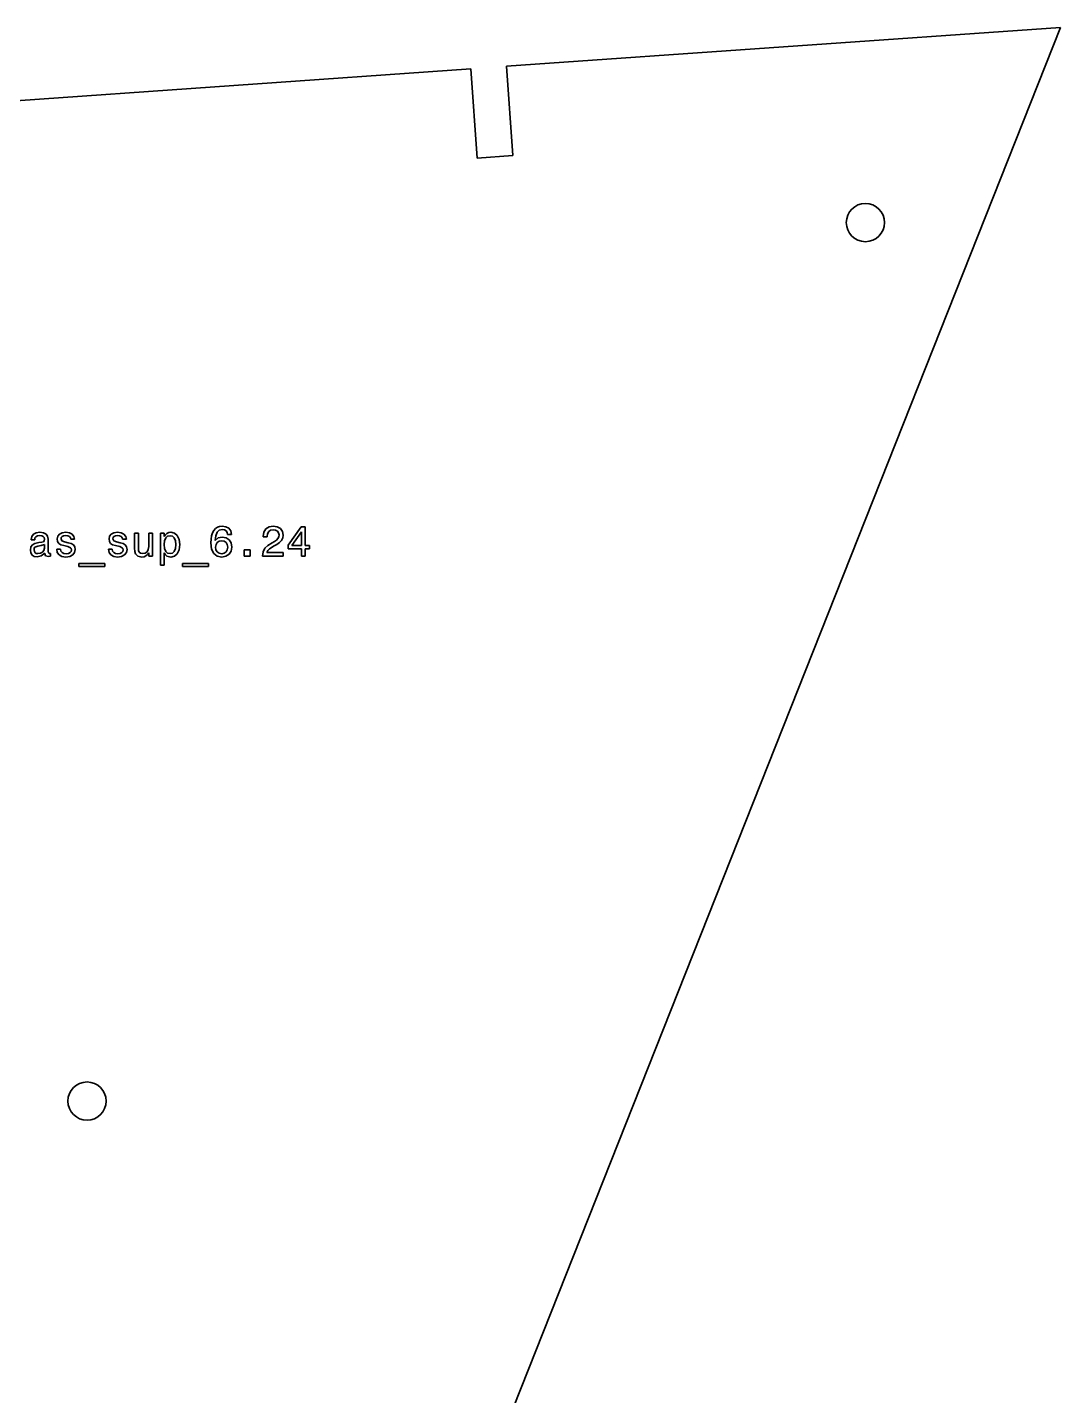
# Model space of a CAD drawing. Extents: x 213 to 562, y 53 to 511.
# Drawn here: x 389.3 to 562.4, y 281.7 to 510.7 of the extents above; entities that cross this region are included whole.
import ezdxf

# ---------------------------------------------------------------- set-up
doc = ezdxf.new("R2010")
doc.units = 0

msp = doc.modelspace()

# ---------------------------------------------------------------- linework, layer by layer
at = {"color": 7, "lineweight": 35}
for p, q in [((562.362732, 510.686066), (390.830994, 78.253357)), ((469.589294, 504.180206), (562.362732, 510.686066)), ((304.255859, 492.585999), (463.604004, 503.760498))]:
    msp.add_line(p, q, dxfattribs=at)
at = {"color": 7, "lineweight": 35, "ltscale": 0.375}
for p, q in [((470.638611, 489.216949), (469.589294, 504.180206)), ((463.604004, 503.760498), (464.65332, 488.797241))]:
    msp.add_line(p, q, dxfattribs=at)
at = {"color": 7, "lineweight": 35, "ltscale": 0.15}
msp.add_line((464.65332, 488.797241), (470.638611, 489.216949), dxfattribs=at)
at = {"color": 7, "lineweight": 35, "ltscale": 0.012735}
msp.add_line((390.820435, 426.093414), (390.373779, 425.84845), dxfattribs=at)
at = {"color": 7, "lineweight": 35, "ltscale": 0.015284}
msp.add_line((391.425659, 426.179871), (390.820435, 426.093414), dxfattribs=at)
at = {"color": 7, "lineweight": 35, "ltscale": 0.015615}
msp.add_line((392.045227, 426.100616), (391.425659, 426.179871), dxfattribs=at)
at = {"color": 7, "lineweight": 35, "ltscale": 0.012244}
msp.add_line((392.484711, 425.884491), (392.045227, 426.100616), dxfattribs=at)
at = {"color": 7, "lineweight": 35, "ltscale": 0.012651}
msp.add_line((395.157623, 426.093414), (394.710938, 425.855652), dxfattribs=at)
at = {"color": 7, "lineweight": 35, "ltscale": 0.015462}
for p, q in [((395.77002, 426.179871), (395.157623, 426.093414)), ((404.444366, 426.179871), (403.83197, 426.093414))]:
    msp.add_line(p, q, dxfattribs=at)
at = {"color": 7, "lineweight": 35, "ltscale": 0.015283}
for p, q in [((396.375183, 426.093414), (395.77002, 426.179871)), ((405.049561, 426.093414), (404.444366, 426.179871))]:
    msp.add_line(p, q, dxfattribs=at)
at = {"color": 7, "lineweight": 35, "ltscale": 0.012888}
for p, q in [((396.836304, 425.862885), (396.375183, 426.093414)), ((405.510651, 425.862885), (405.049561, 426.093414))]:
    msp.add_line(p, q, dxfattribs=at)
at = {"color": 7, "lineweight": 35, "ltscale": 0.01265}
msp.add_line((403.83197, 426.093414), (403.385315, 425.855652), dxfattribs=at)
at = {"color": 7, "lineweight": 35, "ltscale": 0.015851}
msp.add_line((407.924194, 426.042999), (407.290161, 426.042999), dxfattribs=at)
at = {"color": 7, "lineweight": 35, "ltscale": 0.063581}
msp.add_line((407.290161, 426.042999), (407.290161, 423.499756), dxfattribs=at)
at = {"color": 7, "lineweight": 35, "ltscale": 0.06214}
msp.add_line((407.924194, 423.557404), (407.924194, 426.042999), dxfattribs=at)
at = {"color": 7, "lineweight": 35, "ltscale": 0.015849}
for p, q in [((410.294495, 426.042999), (409.660522, 426.042999)), ((412.246948, 426.042999), (411.612976, 426.042999)), ((411.612976, 420.675537), (412.246948, 420.675537))]:
    msp.add_line(p, q, dxfattribs=at)
at = {"color": 7, "lineweight": 35, "ltscale": 0.055836}
msp.add_line((409.660522, 426.042999), (409.660522, 423.80957), dxfattribs=at)
at = {"color": 7, "lineweight": 35, "ltscale": 0.096722}
msp.add_line((410.294495, 422.174103), (410.294495, 426.042999), dxfattribs=at)
at = {"color": 7, "lineweight": 35, "ltscale": 0.134187}
msp.add_line((411.612976, 426.042999), (411.612976, 420.675537), dxfattribs=at)
at = {"color": 7, "lineweight": 35, "ltscale": 0.01495}
msp.add_line((412.246948, 425.445007), (412.246948, 426.042999), dxfattribs=at)
at = {"color": 7, "lineweight": 35, "ltscale": 0.008542}
msp.add_line((412.715271, 425.999756), (412.463074, 425.769226), dxfattribs=at)
at = {"color": 7, "lineweight": 35, "ltscale": 0.008138}
for p, q in [((413.01062, 426.136658), (412.715271, 425.999756)), ((404.105774, 422.642395), (403.817566, 422.793701))]:
    msp.add_line(p, q, dxfattribs=at)
at = {"color": 7, "lineweight": 35, "ltscale": 0.008713}
msp.add_line((413.356445, 426.179871), (413.01062, 426.136658), dxfattribs=at)
at = {"color": 7, "lineweight": 35, "ltscale": 0.015553}
msp.add_line((413.96167, 426.035797), (413.356445, 426.179871), dxfattribs=at)
at = {"color": 7, "lineweight": 35, "ltscale": 0.01559}
msp.add_line((414.437134, 425.632324), (413.96167, 426.035797), dxfattribs=at)
at = {"color": 7, "lineweight": 35, "ltscale": 0.012701}
msp.add_line((420.359344, 426.086212), (420.200867, 425.603516), dxfattribs=at)
at = {"color": 7, "lineweight": 35, "ltscale": 0.011285}
msp.add_line((420.5755, 426.482483), (420.359344, 426.086212), dxfattribs=at)
at = {"color": 7, "lineweight": 35, "ltscale": 0.010471}
msp.add_line((420.849243, 426.799469), (420.5755, 426.482483), dxfattribs=at)
at = {"color": 7, "lineweight": 35, "ltscale": 0.009843}
msp.add_line((421.173462, 427.022827), (420.849243, 426.799469), dxfattribs=at)
at = {"color": 7, "lineweight": 35, "ltscale": 0.015352}
msp.add_line((420.899689, 425.603516), (421.130249, 426.172668), dxfattribs=at)
at = {"color": 7, "lineweight": 35, "ltscale": 0.012229}
msp.add_line((421.130249, 426.172668), (421.483276, 426.511292), dxfattribs=at)
at = {"color": 7, "lineweight": 35, "ltscale": 0.009802}
msp.add_line((421.540894, 427.159698), (421.173462, 427.022827), dxfattribs=at)
at = {"color": 7, "lineweight": 35, "ltscale": 0.012582}
msp.add_line((421.483276, 426.511292), (421.973175, 426.626556), dxfattribs=at)
at = {"color": 7, "lineweight": 35, "ltscale": 0.010702}
msp.add_line((421.965973, 427.210144), (421.540894, 427.159698), dxfattribs=at)
at = {"color": 7, "lineweight": 35, "ltscale": 0.016022}
msp.add_line((422.599976, 427.116486), (421.965973, 427.210144), dxfattribs=at)
at = {"color": 7, "lineweight": 35, "ltscale": 0.00912}
msp.add_line((421.973175, 426.626556), (422.333405, 426.568909), dxfattribs=at)
at = {"color": 7, "lineweight": 35, "ltscale": 0.00782}
for p, q in [((422.333405, 426.568909), (422.607178, 426.417633)), ((403.817566, 422.793701), (403.623047, 423.038666))]:
    msp.add_line(p, q, dxfattribs=at)
at = {"color": 7, "lineweight": 35, "ltscale": 0.014031}
msp.add_line((423.089905, 426.842712), (422.599976, 427.116486), dxfattribs=at)
at = {"color": 7, "lineweight": 35, "ltscale": 0.007747}
msp.add_line((422.607178, 426.417633), (422.787292, 426.165466), dxfattribs=at)
at = {"color": 7, "lineweight": 35, "ltscale": 0.008784}
msp.add_line((422.787292, 426.165466), (422.880981, 425.826843), dxfattribs=at)
at = {"color": 7, "lineweight": 35, "ltscale": 0.013401}
msp.add_line((423.406891, 426.410431), (423.089905, 426.842712), dxfattribs=at)
at = {"color": 7, "lineweight": 35, "ltscale": 0.014986}
msp.add_line((423.543762, 425.826843), (423.406891, 426.410431), dxfattribs=at)
at = {"color": 7, "lineweight": 35, "ltscale": 0.018063}
msp.add_line((428.96167, 426.208679), (428.846375, 425.495422), dxfattribs=at)
at = {"color": 7, "lineweight": 35, "ltscale": 0.015942}
msp.add_line((429.300262, 426.749023), (428.96167, 426.208679), dxfattribs=at)
at = {"color": 7, "lineweight": 35, "ltscale": 0.015637}
msp.add_line((429.826172, 427.087646), (429.300262, 426.749023), dxfattribs=at)
at = {"color": 7, "lineweight": 35, "ltscale": 0.010235}
msp.add_line((429.566833, 425.942108), (429.761353, 426.302338), dxfattribs=at)
at = {"color": 7, "lineweight": 35, "ltscale": 0.009655}
msp.add_line((429.761353, 426.302338), (430.071167, 426.532898), dxfattribs=at)
at = {"color": 7, "lineweight": 35, "ltscale": 0.01756}
msp.add_line((430.517822, 427.210144), (429.826172, 427.087646), dxfattribs=at)
at = {"color": 7, "lineweight": 35, "ltscale": 0.010456}
for p, q in [((430.071167, 426.532898), (430.481812, 426.612152)), ((412.51355, 425.228851), (412.823303, 425.509857))]:
    msp.add_line(p, q, dxfattribs=at)
at = {"color": 7, "lineweight": 35, "ltscale": 0.010601}
msp.add_line((430.481812, 426.612152), (430.899689, 426.5401), dxfattribs=at)
at = {"color": 7, "lineweight": 35, "ltscale": 0.016968}
msp.add_line((431.187866, 427.102051), (430.517822, 427.210144), dxfattribs=at)
at = {"color": 7, "lineweight": 35, "ltscale": 0.008958}
msp.add_line((430.899689, 426.5401), (431.209473, 426.359985), dxfattribs=at)
at = {"color": 7, "lineweight": 35, "ltscale": 0.015013}
msp.add_line((431.706604, 426.799469), (431.187866, 427.102051), dxfattribs=at)
at = {"color": 7, "lineweight": 35, "ltscale": 0.008647}
msp.add_line((431.209473, 426.359985), (431.411194, 426.07901), dxfattribs=at)
at = {"color": 7, "lineweight": 35, "ltscale": 0.009008}
msp.add_line((431.411194, 426.07901), (431.483276, 425.725983), dxfattribs=at)
at = {"color": 7, "lineweight": 35, "ltscale": 0.014594}
msp.add_line((432.045227, 426.323975), (431.706604, 426.799469), dxfattribs=at)
at = {"color": 7, "lineweight": 35, "ltscale": 0.015437}
msp.add_line((432.167694, 425.718781), (432.045227, 426.323975), dxfattribs=at)
at = {"color": 7, "lineweight": 35, "ltscale": 0.09324}
msp.add_line((435.215271, 427.06604), (433.025024, 424.047302), dxfattribs=at)
at = {"color": 7, "lineweight": 35, "ltscale": 0.068719}
msp.add_line((433.630249, 423.989685), (435.222473, 426.230316), dxfattribs=at)
at = {"color": 7, "lineweight": 35, "ltscale": 0.016389}
msp.add_line((435.87085, 427.06604), (435.215271, 427.06604), dxfattribs=at)
at = {"color": 7, "lineweight": 35, "ltscale": 0.056016}
msp.add_line((435.222473, 426.230316), (435.222473, 423.989685), dxfattribs=at)
at = {"color": 7, "lineweight": 35, "ltscale": 0.076909}
msp.add_line((435.87085, 423.989685), (435.87085, 427.06604), dxfattribs=at)
at = {"color": 7, "lineweight": 35, "ltscale": 0.013475}
msp.add_line((389.919861, 423.723114), (389.840637, 423.189972), dxfattribs=at)
at = {"color": 7, "lineweight": 35, "ltscale": 0.011098}
msp.add_line((390.17926, 424.083344), (389.919861, 423.723114), dxfattribs=at)
at = {"color": 7, "lineweight": 35, "ltscale": 0.012824}
msp.add_line((390.092773, 425.466614), (389.999146, 424.96228), dxfattribs=at)
at = {"color": 7, "lineweight": 35, "ltscale": 0.00108}
msp.add_line((389.999146, 424.96228), (389.999146, 424.919067), dxfattribs=at)
at = {"color": 7, "lineweight": 35, "ltscale": 0.014229}
msp.add_line((389.999146, 424.919067), (390.568298, 424.919067), dxfattribs=at)
at = {"color": 7, "lineweight": 35, "ltscale": 0.011852}
msp.add_line((390.373779, 425.84845), (390.092773, 425.466614), dxfattribs=at)
at = {"color": 7, "lineweight": 35, "ltscale": 0.012406}
msp.add_line((390.618713, 424.313873), (390.17926, 424.083344), dxfattribs=at)
at = {"color": 7, "lineweight": 35, "ltscale": 0.005346}
msp.add_line((390.503448, 423.499756), (390.618713, 423.679871), dxfattribs=at)
at = {"color": 7, "lineweight": 35, "ltscale": 0.007669}
msp.add_line((390.568298, 424.919067), (390.618713, 425.221649), dxfattribs=at)
at = {"color": 7, "lineweight": 35, "ltscale": 0.006701}
msp.add_line((390.618713, 425.221649), (390.777222, 425.437805), dxfattribs=at)
at = {"color": 7, "lineweight": 35, "ltscale": 0.015826}
msp.add_line((391.238312, 424.443573), (390.618713, 424.313873), dxfattribs=at)
at = {"color": 7, "lineweight": 35, "ltscale": 0.012583}
msp.add_line((390.618713, 423.679871), (391.079834, 423.881592), dxfattribs=at)
at = {"color": 7, "lineweight": 35, "ltscale": 0.007249}
msp.add_line((390.777222, 425.437805), (391.036591, 425.567474), dxfattribs=at)
at = {"color": 7, "lineweight": 35, "ltscale": 0.009272}
for p, q in [((391.036591, 425.567474), (391.404022, 425.61792)), ((395.128784, 424.738953), (394.977509, 425.077576)), ((403.803162, 424.738953), (403.651855, 425.077576)), ((429.451538, 422.793701), (429.602844, 423.132324))]:
    msp.add_line(p, q, dxfattribs=at)
at = {"color": 7, "lineweight": 35, "ltscale": 0.014748}
msp.add_line((391.079834, 423.881592), (391.663391, 423.968048), dxfattribs=at)
at = {"color": 7, "lineweight": 35, "ltscale": 0.013585}
msp.add_line((391.778656, 424.50119), (391.238312, 424.443573), dxfattribs=at)
at = {"color": 7, "lineweight": 35, "ltscale": 0.008872}
msp.add_line((391.404022, 425.61792), (391.75705, 425.581879), dxfattribs=at)
at = {"color": 7, "lineweight": 35, "ltscale": 0.013841}
msp.add_line((391.663391, 423.968048), (392.189331, 424.140961), dxfattribs=at)
at = {"color": 7, "lineweight": 35, "ltscale": 0.006859}
for p, q in [((391.75705, 425.581879), (392.009216, 425.473816)), ((405.395386, 423.240387), (405.330536, 422.973816))]:
    msp.add_line(p, q, dxfattribs=at)
at = {"color": 7, "lineweight": 35, "ltscale": 0.007426}
msp.add_line((392.066833, 424.573242), (391.778656, 424.50119), dxfattribs=at)
at = {"color": 7, "lineweight": 35, "ltscale": 0.00602}
msp.add_line((392.009216, 425.473816), (392.160522, 425.286499), dxfattribs=at)
at = {"color": 7, "lineweight": 35, "ltscale": 0.004756}
msp.add_line((392.182129, 424.724548), (392.066833, 424.573242), dxfattribs=at)
at = {"color": 7, "lineweight": 35, "ltscale": 0.006606}
msp.add_line((392.160522, 425.286499), (392.210938, 425.02713), dxfattribs=at)
at = {"color": 7, "lineweight": 35, "ltscale": 0.007599}
msp.add_line((392.210938, 425.02713), (392.182129, 424.724548), dxfattribs=at)
at = {"color": 7, "lineweight": 35, "ltscale": 0.01531}
for p, q in [((392.189331, 424.140961), (392.189331, 423.528564)), ((394.869446, 423.377289), (394.25705, 423.377289)), ((403.543793, 423.377289), (402.931396, 423.377289))]:
    msp.add_line(p, q, dxfattribs=at)
at = {"color": 7, "lineweight": 35, "ltscale": 0.010993}
msp.add_line((392.736877, 425.524261), (392.484711, 425.884491), dxfattribs=at)
at = {"color": 7, "lineweight": 35, "ltscale": 0.01297}
msp.add_line((392.823334, 425.012726), (392.736877, 425.524261), dxfattribs=at)
at = {"color": 7, "lineweight": 35, "ltscale": 0.050072}
msp.add_line((392.823334, 423.009857), (392.823334, 425.012726), dxfattribs=at)
at = {"color": 7, "lineweight": 35, "ltscale": 0.011374}
for p, q in [((394.429962, 425.502655), (394.343506, 425.055969)), ((403.104309, 425.502655), (403.017853, 425.055969))]:
    msp.add_line(p, q, dxfattribs=at)
at = {"color": 7, "lineweight": 35, "ltscale": 0.010928}
for p, q in [((394.343506, 425.055969), (394.408325, 424.623688)), ((403.017853, 425.055969), (403.082703, 424.623688))]:
    msp.add_line(p, q, dxfattribs=at)
at = {"color": 7, "lineweight": 35, "ltscale": 0.009093}
msp.add_line((394.408325, 424.623688), (394.610077, 424.321075), dxfattribs=at)
at = {"color": 7, "lineweight": 35, "ltscale": 0.011279}
msp.add_line((394.710938, 425.855652), (394.429962, 425.502655), dxfattribs=at)
at = {"color": 7, "lineweight": 35, "ltscale": 0.009891}
msp.add_line((394.610077, 424.321075), (394.941467, 424.10495), dxfattribs=at)
at = {"color": 7, "lineweight": 35, "ltscale": 0.012647}
for p, q in [((394.941467, 424.10495), (395.424194, 423.953644)), ((403.615845, 424.10495), (404.098572, 423.953644))]:
    msp.add_line(p, q, dxfattribs=at)
at = {"color": 7, "lineweight": 35, "ltscale": 0.006041}
for p, q in [((394.977509, 425.077576), (395.020752, 425.315308)), ((403.651855, 425.077576), (403.695068, 425.315308))]:
    msp.add_line(p, q, dxfattribs=at)
at = {"color": 7, "lineweight": 35, "ltscale": 0.005744}
for p, q in [((395.020752, 425.315308), (395.172058, 425.48822)), ((403.695068, 425.315308), (403.846375, 425.48822))]:
    msp.add_line(p, q, dxfattribs=at)
at = {"color": 7, "lineweight": 35, "ltscale": 0.012081}
msp.add_line((395.582703, 424.573242), (395.128784, 424.738953), dxfattribs=at)
at = {"color": 7, "lineweight": 35, "ltscale": 0.006693}
msp.add_line((395.172058, 425.48822), (395.416992, 425.596313), dxfattribs=at)
at = {"color": 7, "lineweight": 35, "ltscale": 0.008892}
for p, q in [((395.416992, 425.596313), (395.77002, 425.639526)), ((404.091339, 425.596313), (404.444366, 425.639526))]:
    msp.add_line(p, q, dxfattribs=at)
at = {"color": 7, "lineweight": 35, "ltscale": 0.018173}
msp.add_line((395.424194, 423.953644), (396.130249, 423.780731), dxfattribs=at)
at = {"color": 7, "lineweight": 35, "ltscale": 0.015727}
msp.add_line((396.195068, 424.429169), (395.582703, 424.573242), dxfattribs=at)
at = {"color": 7, "lineweight": 35, "ltscale": 0.008534}
msp.add_line((395.77002, 425.639526), (396.108643, 425.596313), dxfattribs=at)
at = {"color": 7, "lineweight": 35, "ltscale": 0.007411}
msp.add_line((396.108643, 425.596313), (396.375183, 425.466614), dxfattribs=at)
at = {"color": 7, "lineweight": 35, "ltscale": 0.011707}
msp.add_line((396.130249, 423.780731), (396.5625, 423.600616), dxfattribs=at)
at = {"color": 7, "lineweight": 35, "ltscale": 0.012819}
for p, q in [((396.684998, 424.277863), (396.195068, 424.429169)), ((405.359375, 424.277863), (404.869446, 424.429169))]:
    msp.add_line(p, q, dxfattribs=at)
at = {"color": 7, "lineweight": 35, "ltscale": 0.006507}
for p, q in [((396.375183, 425.466614), (396.548096, 425.272095)), ((405.049561, 425.466614), (405.222473, 425.272095))]:
    msp.add_line(p, q, dxfattribs=at)
at = {"color": 7, "lineweight": 35, "ltscale": 0.00673}
for p, q in [((396.548096, 425.272095), (396.620178, 425.012726)), ((405.222473, 425.272095), (405.294495, 425.012726))]:
    msp.add_line(p, q, dxfattribs=at)
at = {"color": 7, "lineweight": 35, "ltscale": 0.015489}
msp.add_line((396.620178, 425.012726), (397.239746, 425.012726), dxfattribs=at)
at = {"color": 7, "lineweight": 35, "ltscale": 0.010479}
for p, q in [((397.052429, 424.076141), (396.684998, 424.277863)), ((405.726807, 424.076141), (405.359375, 424.277863))]:
    msp.add_line(p, q, dxfattribs=at)
at = {"color": 7, "lineweight": 35, "ltscale": 0.011787}
for p, q in [((397.131714, 425.495422), (396.836304, 425.862885)), ((405.80603, 425.495422), (405.510651, 425.862885))]:
    msp.add_line(p, q, dxfattribs=at)
at = {"color": 7, "lineweight": 35, "ltscale": 0.009548}
for p, q in [((397.275757, 423.766327), (397.052429, 424.076141)), ((405.950134, 423.766327), (405.726807, 424.076141))]:
    msp.add_line(p, q, dxfattribs=at)
at = {"color": 7, "lineweight": 35, "ltscale": 0.012015}
for p, q in [((397.239746, 425.02713), (397.131714, 425.495422)), ((405.914124, 425.02713), (405.80603, 425.495422))]:
    msp.add_line(p, q, dxfattribs=at)
at = {"color": 7, "lineweight": 35, "ltscale": 0.00036}
for p, q in [((397.239746, 425.012726), (397.239746, 425.02713)), ((405.914124, 425.012726), (405.914124, 425.02713))]:
    msp.add_line(p, q, dxfattribs=at)
at = {"color": 7, "lineweight": 35, "ltscale": 0.011519}
for p, q in [((397.355042, 423.312439), (397.275757, 423.766327)), ((406.029358, 423.312439), (405.950134, 423.766327)), ((422.888184, 423.701477), (422.808899, 423.247589))]:
    msp.add_line(p, q, dxfattribs=at)
at = {"color": 7, "lineweight": 35, "ltscale": 0.009092}
msp.add_line((403.082703, 424.623688), (403.284424, 424.321075), dxfattribs=at)
at = {"color": 7, "lineweight": 35, "ltscale": 0.01128}
msp.add_line((403.385315, 425.855652), (403.104309, 425.502655), dxfattribs=at)
at = {"color": 7, "lineweight": 35, "ltscale": 0.009892}
for p, q in [((403.284424, 424.321075), (403.615845, 424.10495)), ((421.130249, 424.479584), (421.46167, 424.695709))]:
    msp.add_line(p, q, dxfattribs=at)
at = {"color": 7, "lineweight": 35, "ltscale": 0.01208}
msp.add_line((404.25705, 424.573242), (403.803162, 424.738953), dxfattribs=at)
at = {"color": 7, "lineweight": 35, "ltscale": 0.006694}
msp.add_line((403.846375, 425.48822), (404.091339, 425.596313), dxfattribs=at)
at = {"color": 7, "lineweight": 35, "ltscale": 0.018172}
msp.add_line((404.098572, 423.953644), (404.804596, 423.780731), dxfattribs=at)
at = {"color": 7, "lineweight": 35, "ltscale": 0.015728}
msp.add_line((404.869446, 424.429169), (404.25705, 424.573242), dxfattribs=at)
at = {"color": 7, "lineweight": 35, "ltscale": 0.008533}
msp.add_line((404.444366, 425.639526), (404.782959, 425.596313), dxfattribs=at)
at = {"color": 7, "lineweight": 35, "ltscale": 0.007412}
msp.add_line((404.782959, 425.596313), (405.049561, 425.466614), dxfattribs=at)
at = {"color": 7, "lineweight": 35, "ltscale": 0.011708}
msp.add_line((404.804596, 423.780731), (405.236877, 423.600616), dxfattribs=at)
at = {"color": 7, "lineweight": 35, "ltscale": 0.015491}
msp.add_line((405.294495, 425.012726), (405.914124, 425.012726), dxfattribs=at)
at = {"color": 7, "lineweight": 35, "ltscale": 0.013093}
msp.add_line((409.660522, 423.80957), (409.58844, 423.290833), dxfattribs=at)
at = {"color": 7, "lineweight": 35, "ltscale": 0.009741}
for p, q in [((412.463074, 425.769226), (412.246948, 425.445007)), ((409.473206, 422.440674), (409.689331, 422.764893))]:
    msp.add_line(p, q, dxfattribs=at)
at = {"color": 7, "lineweight": 35, "ltscale": 0.016291}
msp.add_line((412.25415, 424.112152), (412.319, 424.760559), dxfattribs=at)
at = {"color": 7, "lineweight": 35, "ltscale": 0.01647}
msp.add_line((412.319, 423.456543), (412.25415, 424.112152), dxfattribs=at)
at = {"color": 7, "lineweight": 35, "ltscale": 0.012677}
for p, q in [((412.319, 424.760559), (412.51355, 425.228851)), ((413.947266, 425.221649), (414.141785, 424.753357))]:
    msp.add_line(p, q, dxfattribs=at)
at = {"color": 7, "lineweight": 35, "ltscale": 0.010923}
msp.add_line((412.823303, 425.509857), (413.248413, 425.610718), dxfattribs=at)
at = {"color": 7, "lineweight": 35, "ltscale": 0.010047}
msp.add_line((413.248413, 425.610718), (413.637451, 425.509857), dxfattribs=at)
at = {"color": 7, "lineweight": 35, "ltscale": 0.010579}
msp.add_line((413.637451, 425.509857), (413.947266, 425.221649), dxfattribs=at)
at = {"color": 7, "lineweight": 35, "ltscale": 0.016131}
msp.add_line((414.141785, 424.753357), (414.213806, 424.112152), dxfattribs=at)
at = {"color": 7, "lineweight": 35, "ltscale": 0.01631}
msp.add_line((414.213806, 424.112152), (414.141785, 423.463745), dxfattribs=at)
at = {"color": 7, "lineweight": 35, "ltscale": 0.017966}
for p, q in [((414.746948, 424.983917), (414.437134, 425.632324)), ((414.437134, 422.584778), (414.746948, 423.233185))]:
    msp.add_line(p, q, dxfattribs=at)
at = {"color": 7, "lineweight": 35, "ltscale": 0.021984}
msp.add_line((414.862244, 424.112152), (414.746948, 424.983917), dxfattribs=at)
at = {"color": 7, "lineweight": 35, "ltscale": 0.022162}
msp.add_line((414.746948, 423.233185), (414.862244, 424.112152), dxfattribs=at)
at = {"color": 7, "lineweight": 35, "ltscale": 0.016046}
msp.add_line((420.099976, 425.034332), (420.071167, 424.393127), dxfattribs=at)
at = {"color": 7, "lineweight": 35, "ltscale": 0.025738}
msp.add_line((420.071167, 424.393127), (420.186432, 423.370087), dxfattribs=at)
at = {"color": 7, "lineweight": 35, "ltscale": 0.014451}
msp.add_line((420.200867, 425.603516), (420.099976, 425.034332), dxfattribs=at)
at = {"color": 7, "lineweight": 35, "ltscale": 0.019996}
msp.add_line((420.791626, 424.811005), (420.899689, 425.603516), dxfattribs=at)
at = {"color": 7, "lineweight": 35, "ltscale": 0.016399}
msp.add_line((421.303162, 425.221649), (420.791626, 424.811005), dxfattribs=at)
at = {"color": 7, "lineweight": 35, "ltscale": 0.011312}
msp.add_line((420.856445, 423.694275), (420.928528, 424.140961), dxfattribs=at)
at = {"color": 7, "lineweight": 35, "ltscale": 0.011463}
msp.add_line((420.921326, 423.240387), (420.856445, 423.694275), dxfattribs=at)
at = {"color": 7, "lineweight": 35, "ltscale": 0.009854}
for p, q in [((420.928528, 424.140961), (421.130249, 424.479584)), ((422.607178, 424.486786), (422.808899, 424.148163))]:
    msp.add_line(p, q, dxfattribs=at)
at = {"color": 7, "lineweight": 35, "ltscale": 0.017486}
msp.add_line((421.98761, 425.365753), (421.303162, 425.221649), dxfattribs=at)
at = {"color": 7, "lineweight": 35, "ltscale": 0.011341}
msp.add_line((421.46167, 424.695709), (421.908325, 424.774963), dxfattribs=at)
at = {"color": 7, "lineweight": 35, "ltscale": 0.009926}
msp.add_line((421.908325, 424.774963), (422.297363, 424.695709), dxfattribs=at)
at = {"color": 7, "lineweight": 35, "ltscale": 0.016109}
msp.add_line((422.621582, 425.250488), (421.98761, 425.365753), dxfattribs=at)
at = {"color": 7, "lineweight": 35, "ltscale": 0.009342}
msp.add_line((422.297363, 424.695709), (422.607178, 424.486786), dxfattribs=at)
at = {"color": 7, "lineweight": 35, "ltscale": 0.015238}
msp.add_line((423.133118, 424.919067), (422.621582, 425.250488), dxfattribs=at)
at = {"color": 7, "lineweight": 35, "ltscale": 0.011342}
msp.add_line((422.808899, 424.148163), (422.888184, 423.701477), dxfattribs=at)
at = {"color": 7, "lineweight": 35, "ltscale": 0.01657}
msp.add_line((422.880981, 425.826843), (423.543762, 425.826843), dxfattribs=at)
at = {"color": 7, "lineweight": 35, "ltscale": 0.015541}
msp.add_line((423.464539, 424.393127), (423.133118, 424.919067), dxfattribs=at)
at = {"color": 7, "lineweight": 35, "ltscale": 0.017383}
msp.add_line((423.587036, 423.708679), (423.464539, 424.393127), dxfattribs=at)
at = {"color": 7, "lineweight": 35, "ltscale": 0.017205}
msp.add_line((423.464539, 423.031464), (423.587036, 423.708679), dxfattribs=at)
at = {"color": 7, "lineweight": 35, "ltscale": 0.002522}
msp.add_line((428.846375, 425.495422), (428.846375, 425.394562), dxfattribs=at)
at = {"color": 7, "lineweight": 35, "ltscale": 0.016391}
msp.add_line((428.846375, 425.394562), (429.502014, 425.394562), dxfattribs=at)
at = {"color": 7, "lineweight": 35, "ltscale": 0.017197}
msp.add_line((429.617249, 423.97525), (429.120148, 423.499756), dxfattribs=at)
at = {"color": 7, "lineweight": 35, "ltscale": 0.012354}
msp.add_line((429.502014, 425.452209), (429.566833, 425.942108), dxfattribs=at)
at = {"color": 7, "lineweight": 35, "ltscale": 0.001441}
msp.add_line((429.502014, 425.394562), (429.502014, 425.452209), dxfattribs=at)
at = {"color": 7, "lineweight": 35, "ltscale": 0.020887}
msp.add_line((430.323303, 424.421936), (429.617249, 423.97525), dxfattribs=at)
at = {"color": 7, "lineweight": 35, "ltscale": 0.023732}
msp.add_line((429.862244, 423.4133), (430.661926, 423.924835), dxfattribs=at)
at = {"color": 7, "lineweight": 35, "ltscale": 0.01209}
msp.add_line((430.748413, 424.652496), (430.323303, 424.421936), dxfattribs=at)
at = {"color": 7, "lineweight": 35, "ltscale": 0.011922}
msp.add_line((430.661926, 423.924835), (431.087006, 424.140961), dxfattribs=at)
at = {"color": 7, "lineweight": 35, "ltscale": 0.009591}
msp.add_line((431.065369, 424.868622), (430.748413, 424.652496), dxfattribs=at)
at = {"color": 7, "lineweight": 35, "ltscale": 0.008411}
msp.add_line((431.295959, 425.113586), (431.065369, 424.868622), dxfattribs=at)
at = {"color": 7, "lineweight": 35, "ltscale": 0.014188}
msp.add_line((431.087006, 424.140961), (431.5625, 424.450775), dxfattribs=at)
at = {"color": 7, "lineweight": 35, "ltscale": 0.007813}
msp.add_line((431.4328, 425.394562), (431.295959, 425.113586), dxfattribs=at)
at = {"color": 7, "lineweight": 35, "ltscale": 0.008381}
msp.add_line((431.483276, 425.725983), (431.4328, 425.394562), dxfattribs=at)
at = {"color": 7, "lineweight": 35, "ltscale": 0.01236}
msp.add_line((431.5625, 424.450775), (431.901123, 424.811005), dxfattribs=at)
at = {"color": 7, "lineweight": 35, "ltscale": 0.011687}
msp.add_line((431.901123, 424.811005), (432.095642, 425.236084), dxfattribs=at)
at = {"color": 7, "lineweight": 35, "ltscale": 0.012201}
msp.add_line((432.095642, 425.236084), (432.167694, 425.718781), dxfattribs=at)
at = {"color": 7, "lineweight": 35, "ltscale": 0.01585}
msp.add_line((433.025024, 424.047302), (433.025024, 423.4133), dxfattribs=at)
at = {"color": 7, "lineweight": 35, "ltscale": 0.039806}
msp.add_line((435.222473, 423.989685), (433.630249, 423.989685), dxfattribs=at)
at = {"color": 7, "lineweight": 35, "ltscale": 0.017831}
for p, q in [((436.584106, 423.989685), (435.87085, 423.989685)), ((435.87085, 423.4133), (436.584106, 423.4133))]:
    msp.add_line(p, q, dxfattribs=at)
at = {"color": 7, "lineweight": 35, "ltscale": 0.01441}
msp.add_line((436.584106, 423.4133), (436.584106, 423.989685), dxfattribs=at)
at = {"color": 7, "lineweight": 35, "ltscale": 0.012024}
msp.add_line((389.840637, 423.189972), (389.912659, 422.714447), dxfattribs=at)
at = {"color": 7, "lineweight": 35, "ltscale": 0.010443}
msp.add_line((389.912659, 422.714447), (390.135986, 422.36142), dxfattribs=at)
at = {"color": 7, "lineweight": 35, "ltscale": 0.010596}
msp.add_line((390.135986, 422.36142), (390.496216, 422.138092), dxfattribs=at)
at = {"color": 7, "lineweight": 35, "ltscale": 0.006345}
msp.add_line((390.474609, 423.247589), (390.503448, 423.499756), dxfattribs=at)
at = {"color": 7, "lineweight": 35, "ltscale": 0.007082}
msp.add_line((390.510651, 422.966614), (390.474609, 423.247589), dxfattribs=at)
at = {"color": 7, "lineweight": 35, "ltscale": 0.012585}
msp.add_line((390.496216, 422.138092), (390.993347, 422.058838), dxfattribs=at)
at = {"color": 7, "lineweight": 35, "ltscale": 0.0059}
msp.add_line((390.633118, 422.764893), (390.510651, 422.966614), dxfattribs=at)
at = {"color": 7, "lineweight": 35, "ltscale": 0.005653}
msp.add_line((390.827637, 422.649628), (390.633118, 422.764893), dxfattribs=at)
at = {"color": 7, "lineweight": 35, "ltscale": 0.006904}
msp.add_line((391.10144, 422.613586), (390.827637, 422.649628), dxfattribs=at)
at = {"color": 7, "lineweight": 35, "ltscale": 0.017173}
msp.add_line((390.993347, 422.058838), (391.663391, 422.210144), dxfattribs=at)
at = {"color": 7, "lineweight": 35, "ltscale": 0.010749}
msp.add_line((391.526489, 422.678436), (391.10144, 422.613586), dxfattribs=at)
at = {"color": 7, "lineweight": 35, "ltscale": 0.009832}
msp.add_line((391.872314, 422.865753), (391.526489, 422.678436), dxfattribs=at)
at = {"color": 7, "lineweight": 35, "ltscale": 0.018988}
msp.add_line((391.663391, 422.210144), (392.261353, 422.678436), dxfattribs=at)
at = {"color": 7, "lineweight": 35, "ltscale": 0.009226}
msp.add_line((392.102844, 423.153931), (391.872314, 422.865753), dxfattribs=at)
at = {"color": 7, "lineweight": 35, "ltscale": 0.009612}
msp.add_line((392.189331, 423.528564), (392.102844, 423.153931), dxfattribs=at)
at = {"color": 7, "lineweight": 35, "ltscale": 0.00054}
for p, q in [((392.261353, 422.678436), (392.261353, 422.65683)), ((428.731079, 422.195709), (428.731079, 422.174103))]:
    msp.add_line(p, q, dxfattribs=at)
at = {"color": 7, "lineweight": 35, "ltscale": 0.00619}
msp.add_line((392.261353, 422.65683), (392.297394, 422.411865), dxfattribs=at)
at = {"color": 7, "lineweight": 35, "ltscale": 0.005098}
msp.add_line((392.297394, 422.411865), (392.405457, 422.238953), dxfattribs=at)
at = {"color": 7, "lineweight": 35, "ltscale": 0.011853}
msp.add_line((392.405457, 422.238953), (392.859375, 422.102051), dxfattribs=at)
at = {"color": 7, "lineweight": 35, "ltscale": 0.007261}
msp.add_line((392.859375, 422.721649), (392.823334, 423.009857), dxfattribs=at)
at = {"color": 7, "lineweight": 35, "ltscale": 0.00556}
msp.add_line((393.061096, 422.627991), (392.859375, 422.721649), dxfattribs=at)
at = {"color": 7, "lineweight": 35, "ltscale": 0.008943}
msp.add_line((392.859375, 422.102051), (393.212402, 422.159698), dxfattribs=at)
at = {"color": 7, "lineweight": 35, "ltscale": 0.003821}
msp.add_line((393.212402, 422.649628), (393.061096, 422.627991), dxfattribs=at)
at = {"color": 7, "lineweight": 35, "ltscale": 0.012248}
msp.add_line((393.212402, 422.159698), (393.212402, 422.649628), dxfattribs=at)
at = {"color": 7, "lineweight": 35, "ltscale": 0.014629}
for p, q in [((394.25705, 423.377289), (394.35791, 422.800903)), ((402.931396, 423.377289), (403.032288, 422.800903))]:
    msp.add_line(p, q, dxfattribs=at)
at = {"color": 7, "lineweight": 35, "ltscale": 0.012793}
msp.add_line((394.35791, 422.800903), (394.65332, 422.383057), dxfattribs=at)
at = {"color": 7, "lineweight": 35, "ltscale": 0.013296}
msp.add_line((394.65332, 422.383057), (395.121582, 422.13089), dxfattribs=at)
at = {"color": 7, "lineweight": 35, "ltscale": 0.008694}
for p, q in [((394.948669, 423.038666), (394.869446, 423.377289)), ((403.623047, 423.038666), (403.543793, 423.377289))]:
    msp.add_line(p, q, dxfattribs=at)
at = {"color": 7, "lineweight": 35, "ltscale": 0.007821}
msp.add_line((395.143219, 422.793701), (394.948669, 423.038666), dxfattribs=at)
at = {"color": 7, "lineweight": 35, "ltscale": 0.016379}
msp.add_line((395.121582, 422.13089), (395.77002, 422.037231), dxfattribs=at)
at = {"color": 7, "lineweight": 35, "ltscale": 0.008137}
msp.add_line((395.431396, 422.642395), (395.143219, 422.793701), dxfattribs=at)
at = {"color": 7, "lineweight": 35, "ltscale": 0.009965}
for p, q in [((395.827637, 422.599182), (395.431396, 422.642395)), ((404.502014, 422.599182), (404.105774, 422.642395))]:
    msp.add_line(p, q, dxfattribs=at)
at = {"color": 7, "lineweight": 35, "ltscale": 0.017092}
for p, q in [((395.77002, 422.037231), (396.447266, 422.13089)), ((404.444366, 422.037231), (405.121582, 422.13089))]:
    msp.add_line(p, q, dxfattribs=at)
at = {"color": 7, "lineweight": 35, "ltscale": 0.009428}
for p, q in [((396.202271, 422.642395), (395.827637, 422.599182)), ((404.876648, 422.642395), (404.502014, 422.599182))]:
    msp.add_line(p, q, dxfattribs=at)
at = {"color": 7, "lineweight": 35, "ltscale": 0.007737}
for p, q in [((396.483276, 422.772095), (396.202271, 422.642395)), ((405.157623, 422.772095), (404.876648, 422.642395))]:
    msp.add_line(p, q, dxfattribs=at)
at = {"color": 7, "lineweight": 35, "ltscale": 0.013935}
msp.add_line((396.447266, 422.13089), (396.944366, 422.383057), dxfattribs=at)
at = {"color": 7, "lineweight": 35, "ltscale": 0.006642}
for p, q in [((396.656189, 422.973816), (396.483276, 422.772095)), ((405.330536, 422.973816), (405.157623, 422.772095))]:
    msp.add_line(p, q, dxfattribs=at)
at = {"color": 7, "lineweight": 35, "ltscale": 0.004613}
for p, q in [((396.5625, 423.600616), (396.677795, 423.456543)), ((405.236877, 423.600616), (405.352173, 423.456543))]:
    msp.add_line(p, q, dxfattribs=at)
at = {"color": 7, "lineweight": 35, "ltscale": 0.006858}
msp.add_line((396.721008, 423.240387), (396.656189, 422.973816), dxfattribs=at)
at = {"color": 7, "lineweight": 35, "ltscale": 0.005511}
for p, q in [((396.677795, 423.456543), (396.721008, 423.240387)), ((405.352173, 423.456543), (405.395386, 423.240387))]:
    msp.add_line(p, q, dxfattribs=at)
at = {"color": 7, "lineweight": 35, "ltscale": 0.012608}
for p, q in [((396.944366, 422.383057), (397.246948, 422.786499)), ((405.618713, 422.383057), (405.921326, 422.786499)), ((397.960205, 420.978149), (397.960205, 420.473816)), ((402.297394, 420.473816), (402.297394, 420.978149)), ((415.308899, 420.978149), (415.308899, 420.473816)), ((419.646088, 420.473816), (419.646088, 420.978149))]:
    msp.add_line(p, q, dxfattribs=at)
at = {"color": 7, "lineweight": 35, "ltscale": 0.013423}
for p, q in [((397.246948, 422.786499), (397.355042, 423.312439)), ((405.921326, 422.786499), (406.029358, 423.312439))]:
    msp.add_line(p, q, dxfattribs=at)
at = {"color": 7, "lineweight": 35, "ltscale": 0.012792}
msp.add_line((403.032288, 422.800903), (403.327637, 422.383057), dxfattribs=at)
at = {"color": 7, "lineweight": 35, "ltscale": 0.013297}
msp.add_line((403.327637, 422.383057), (403.795959, 422.13089), dxfattribs=at)
at = {"color": 7, "lineweight": 35, "ltscale": 0.016378}
msp.add_line((403.795959, 422.13089), (404.444366, 422.037231), dxfattribs=at)
at = {"color": 7, "lineweight": 35, "ltscale": 0.013936}
msp.add_line((405.121582, 422.13089), (405.618713, 422.383057), dxfattribs=at)
at = {"color": 7, "lineweight": 35, "ltscale": 0.0128}
msp.add_line((407.290161, 423.499756), (407.311798, 422.98822), dxfattribs=at)
at = {"color": 7, "lineweight": 35, "ltscale": 0.011164}
msp.add_line((407.311798, 422.98822), (407.448669, 422.563171), dxfattribs=at)
at = {"color": 7, "lineweight": 35, "ltscale": 0.014275}
msp.add_line((407.448669, 422.563171), (407.866577, 422.174103), dxfattribs=at)
at = {"color": 7, "lineweight": 35, "ltscale": 0.017096}
msp.add_line((407.866577, 422.174103), (408.53656, 422.037231), dxfattribs=at)
at = {"color": 7, "lineweight": 35, "ltscale": 0.010472}
msp.add_line((407.953003, 423.139526), (407.924194, 423.557404), dxfattribs=at)
at = {"color": 7, "lineweight": 35, "ltscale": 0.007994}
msp.add_line((408.0755, 422.844147), (407.953003, 423.139526), dxfattribs=at)
at = {"color": 7, "lineweight": 35, "ltscale": 0.00692}
msp.add_line((408.291626, 422.671234), (408.0755, 422.844147), dxfattribs=at)
at = {"color": 7, "lineweight": 35, "ltscale": 0.008587}
msp.add_line((408.630249, 422.613586), (408.291626, 422.671234), dxfattribs=at)
at = {"color": 7, "lineweight": 35, "ltscale": 0.009094}
msp.add_line((408.53656, 422.037231), (408.89679, 422.087646), dxfattribs=at)
at = {"color": 7, "lineweight": 35, "ltscale": 0.010778}
for p, q in [((409.055298, 422.685638), (408.630249, 422.613586)), ((421.879517, 422.599182), (421.454468, 422.671234))]:
    msp.add_line(p, q, dxfattribs=at)
at = {"color": 7, "lineweight": 35, "ltscale": 0.008397}
msp.add_line((408.89679, 422.087646), (409.206604, 422.217346), dxfattribs=at)
at = {"color": 7, "lineweight": 35, "ltscale": 0.009946}
for p, q in [((409.379517, 422.916199), (409.055298, 422.685638)), ((422.607178, 422.901764), (422.282959, 422.671234))]:
    msp.add_line(p, q, dxfattribs=at)
at = {"color": 7, "lineweight": 35, "ltscale": 0.008695}
msp.add_line((409.206604, 422.217346), (409.473206, 422.440674), dxfattribs=at)
at = {"color": 7, "lineweight": 35, "ltscale": 0.010724}
msp.add_line((409.58844, 423.290833), (409.379517, 422.916199), dxfattribs=at)
at = {"color": 7, "lineweight": 35, "ltscale": 0.01477}
msp.add_line((409.689331, 422.764893), (409.689331, 422.174103), dxfattribs=at)
at = {"color": 7, "lineweight": 35, "ltscale": 0.015129}
msp.add_line((409.689331, 422.174103), (410.294495, 422.174103), dxfattribs=at)
at = {"color": 7, "lineweight": 35, "ltscale": 0.052234}
msp.add_line((412.246948, 420.675537), (412.246948, 422.764893), dxfattribs=at)
at = {"color": 7, "lineweight": 35, "ltscale": 0.010141}
msp.add_line((412.246948, 422.764893), (412.470276, 422.42627), dxfattribs=at)
at = {"color": 7, "lineweight": 35, "ltscale": 0.012678}
msp.add_line((412.51355, 422.98822), (412.319, 423.456543), dxfattribs=at)
at = {"color": 7, "lineweight": 35, "ltscale": 0.008422}
msp.add_line((412.470276, 422.42627), (412.722473, 422.202942), dxfattribs=at)
at = {"color": 7, "lineweight": 35, "ltscale": 0.010577}
msp.add_line((412.823303, 422.700043), (412.51355, 422.98822), dxfattribs=at)
at = {"color": 7, "lineweight": 35, "ltscale": 0.016382}
msp.add_line((412.722473, 422.202942), (413.356445, 422.037231), dxfattribs=at)
at = {"color": 7, "lineweight": 35, "ltscale": 0.010883}
msp.add_line((413.248413, 422.606384), (412.823303, 422.700043), dxfattribs=at)
at = {"color": 7, "lineweight": 35, "ltscale": 0.010004}
msp.add_line((413.637451, 422.700043), (413.248413, 422.606384), dxfattribs=at)
at = {"color": 7, "lineweight": 35, "ltscale": 0.015513}
msp.add_line((413.356445, 422.037231), (413.96167, 422.174103), dxfattribs=at)
at = {"color": 7, "lineweight": 35, "ltscale": 0.010578}
msp.add_line((413.947266, 422.98822), (413.637451, 422.700043), dxfattribs=at)
at = {"color": 7, "lineweight": 35, "ltscale": 0.012844}
msp.add_line((414.141785, 423.463745), (413.947266, 422.98822), dxfattribs=at)
at = {"color": 7, "lineweight": 35, "ltscale": 0.015707}
msp.add_line((413.96167, 422.174103), (414.437134, 422.584778), dxfattribs=at)
at = {"color": 7, "lineweight": 35, "ltscale": 0.020545}
msp.add_line((420.186432, 423.370087), (420.539459, 422.627991), dxfattribs=at)
at = {"color": 7, "lineweight": 35, "ltscale": 0.018088}
msp.add_line((420.539459, 422.627991), (421.108643, 422.181305), dxfattribs=at)
at = {"color": 7, "lineweight": 35, "ltscale": 0.010101}
msp.add_line((421.130249, 422.894562), (420.921326, 423.240387), dxfattribs=at)
at = {"color": 7, "lineweight": 35, "ltscale": 0.019816}
msp.add_line((421.108643, 422.181305), (421.886719, 422.030029), dxfattribs=at)
at = {"color": 7, "lineweight": 35, "ltscale": 0.009842}
msp.add_line((421.454468, 422.671234), (421.130249, 422.894562), dxfattribs=at)
at = {"color": 7, "lineweight": 35, "ltscale": 0.010246}
msp.add_line((422.282959, 422.671234), (421.879517, 422.599182), dxfattribs=at)
at = {"color": 7, "lineweight": 35, "ltscale": 0.01777}
msp.add_line((421.886719, 422.030029), (422.585571, 422.159698), dxfattribs=at)
at = {"color": 7, "lineweight": 35, "ltscale": 0.01579}
msp.add_line((422.585571, 422.159698), (423.118713, 422.498322), dxfattribs=at)
at = {"color": 7, "lineweight": 35, "ltscale": 0.010009}
msp.add_line((422.808899, 423.247589), (422.607178, 422.901764), dxfattribs=at)
at = {"color": 7, "lineweight": 35, "ltscale": 0.015887}
msp.add_line((423.118713, 422.498322), (423.464539, 423.031464), dxfattribs=at)
at = {"color": 7, "lineweight": 35, "ltscale": 0.026837}
for p, q in [((425.654724, 423.247589), (425.654724, 422.174103)), ((426.648987, 422.174103), (426.648987, 423.247589))]:
    msp.add_line(p, q, dxfattribs=at)
at = {"color": 7, "lineweight": 35, "ltscale": 0.024857}
for p, q in [((426.648987, 423.247589), (425.654724, 423.247589)), ((425.654724, 422.174103), (426.648987, 422.174103))]:
    msp.add_line(p, q, dxfattribs=at)
at = {"color": 7, "lineweight": 35, "ltscale": 0.018342}
msp.add_line((428.824768, 422.923401), (428.731079, 422.195709), dxfattribs=at)
at = {"color": 7, "lineweight": 35, "ltscale": 0.085915}
msp.add_line((428.731079, 422.174103), (432.167694, 422.174103), dxfattribs=at)
at = {"color": 7, "lineweight": 35, "ltscale": 0.016191}
msp.add_line((429.120148, 423.499756), (428.824768, 422.923401), dxfattribs=at)
at = {"color": 7, "lineweight": 35, "ltscale": 0.067904}
msp.add_line((432.167694, 422.793701), (429.451538, 422.793701), dxfattribs=at)
at = {"color": 7, "lineweight": 35, "ltscale": 0.00956}
msp.add_line((429.602844, 423.132324), (429.862244, 423.4133), dxfattribs=at)
at = {"color": 7, "lineweight": 35, "ltscale": 0.01549}
msp.add_line((432.167694, 422.174103), (432.167694, 422.793701), dxfattribs=at)
at = {"color": 7, "lineweight": 35, "ltscale": 0.054936}
msp.add_line((433.025024, 423.4133), (435.222473, 423.4133), dxfattribs=at)
at = {"color": 7, "lineweight": 35, "ltscale": 0.03098}
for p, q in [((435.222473, 423.4133), (435.222473, 422.174103)), ((435.87085, 422.174103), (435.87085, 423.4133))]:
    msp.add_line(p, q, dxfattribs=at)
at = {"color": 7, "lineweight": 35, "ltscale": 0.016209}
msp.add_line((435.222473, 422.174103), (435.87085, 422.174103), dxfattribs=at)
at = {"color": 7, "lineweight": 35, "ltscale": 0.10843}
for p, q in [((402.297394, 420.978149), (397.960205, 420.978149)), ((397.960205, 420.473816), (402.297394, 420.473816)), ((419.646088, 420.978149), (415.308899, 420.978149)), ((415.308899, 420.473816), (419.646088, 420.473816))]:
    msp.add_line(p, q, dxfattribs=at)
at = {"color": 7, "lineweight": 35}
for centre in [(529.674194, 478.0177), (399.33197, 330.975098)]:
    msp.add_circle(centre, 3.2, dxfattribs=at)

doc.saveas('drawing.dxf')
